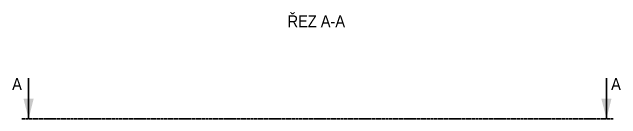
# Model space of a CAD drawing. Header units: millimetres. Extents: x -4282 to 6293, y -20 to 6567.
# Drawn here: x -4090 to -2304, y 6253 to 6567 of the extents above; entities that cross this region are included whole.
import ezdxf

# ---------------------------------------------------------------- set-up
doc = ezdxf.new("R2010")
doc.units = ezdxf.units.MM
doc.linetypes.add('CENTER', pattern=[10.16, 6.35, -1.27, 1.27, -1.27])
doc.layers.add('FORMAT', color=7, linetype='Continuous')
doc.styles.add('SLDTEXTSTYLE0', font='GOTHIC.TTF', dxfattribs={"width": 0.913})
doc.styles.add('SLDTEXTSTYLE1', font='GOTHIC.TTF', dxfattribs={"width": 0.913, "bigfont": 'bigfont'})

msp = doc.modelspace()

# ---------------------------------------------------------------- linework, layer by layer
at = {"color": 7, "linetype": 'Continuous', "lineweight": 35}
for p, q in [((-4041.8, 6372.9), (-4041.8, 6252.9)), ((-2345.8, 6372.9), (-2345.8, 6252.9))]:
    msp.add_line(p, q, dxfattribs=at)
at = {"color": 7, "linetype": 'CENTER', "lineweight": 35}
msp.add_line((-2325.8, 6252.9), (-4061.8, 6252.9), dxfattribs=at)
at = {"color": 7, "linetype": 'Continuous', "lineweight": 35}
for points in [[(-4041.8, 6252.9), (-4026.8, 6312.9), (-4056.8, 6312.9)], [(-2345.8, 6252.9), (-2330.8, 6312.9), (-2360.8, 6312.9)]]:
    msp.add_solid(points, dxfattribs=at)

# ---------------------------------------------------------------- texts
at = {"color": 7, "linetype": 'Continuous', "char_height": 35, "attachment_point": 1, "style": 'SLDTEXTSTYLE0'}
for insert in [(-4090.1, 6372.9), (-2332, 6372.9)]:
    msp.add_mtext('A', dxfattribs=dict(at, insert=insert))
at = {"layer": 'FORMAT', "insert": (-3197.3, 6557.9), "char_height": 35, "attachment_point": 2, "style": 'SLDTEXTSTYLE1'}
msp.add_mtext('ŘEZ A-A', dxfattribs=at)

doc.saveas('drawing.dxf')
